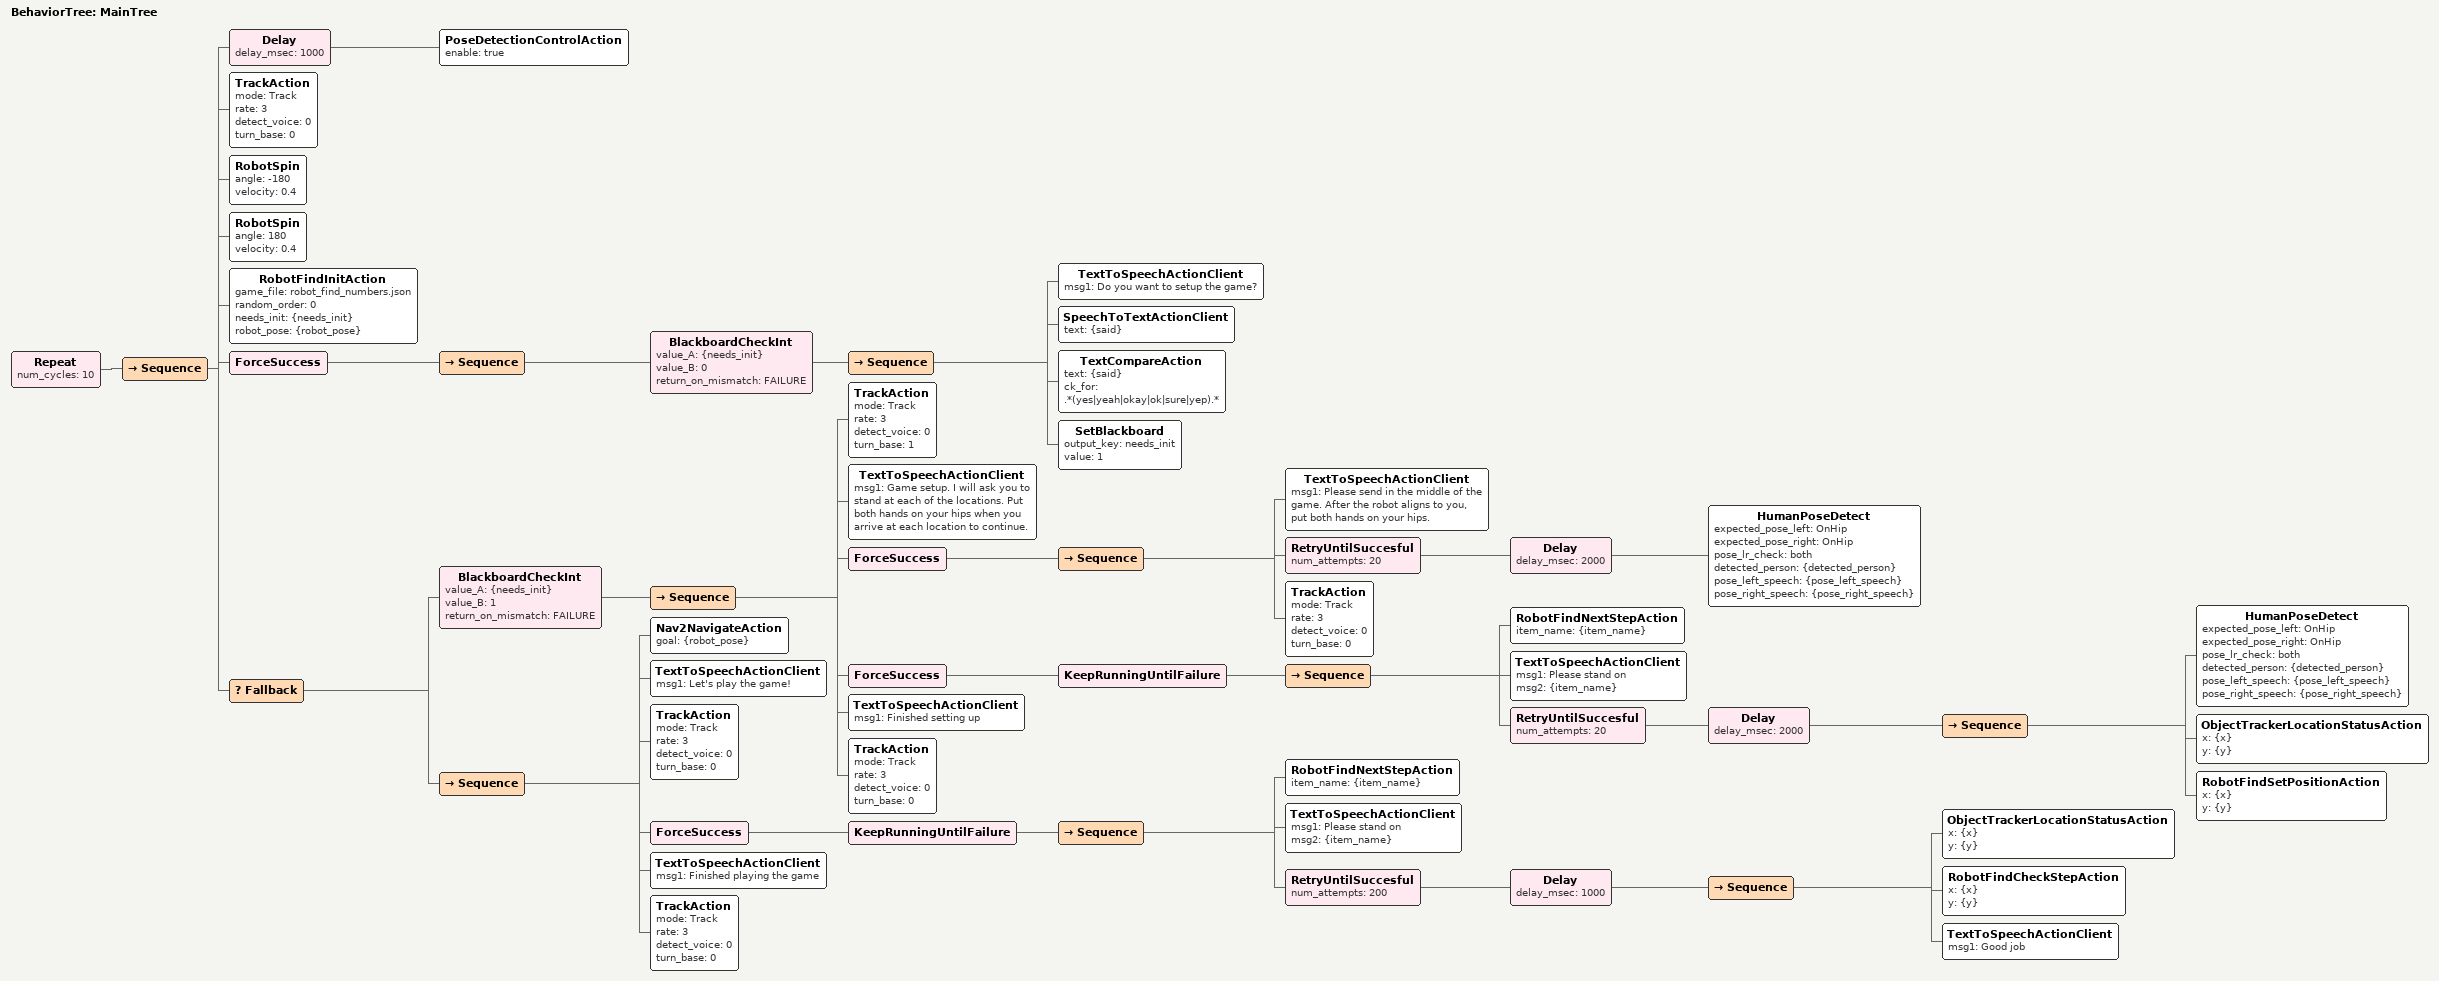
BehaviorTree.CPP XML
<root BTCPP_format="4" main_tree_to_execute="MainTree">
	<BehaviorTree ID="MainTree">
		<Repeat num_cycles="10">
			<Sequence>
				<Delay delay_msec="1000">
					<PoseDetectionControlAction enable="true" />
				</Delay>
				<TrackAction mode="Track" rate="3" detect_voice="0" turn_base="0" />

				<!-- Spin a bit to get localized in the case the initial pose was just set -->
				<RobotSpin angle="-180" velocity="0.4" />
				<RobotSpin angle="180" velocity="0.4" />

				<RobotFindInitAction game_file="robot_find_numbers.json" random_order="0" needs_init="{needs_init}" robot_pose="{robot_pose}" />

				<ForceSuccess>
					<Sequence>
						<!-- Prompt for game setup if already setup -->
						<BlackboardCheckInt value_A="{needs_init}" value_B="0" return_on_mismatch="FAILURE">
							<Sequence>
								<TextToSpeechActionClient msg1="Do you want to setup the game?" />
								<SpeechToTextActionClient text="{said}" />
								<TextCompareAction text="{said}" ck_for=".*(yes|yeah|okay|ok|sure|yep).*" />
								<SetBlackboard output_key="needs_init" value="1" />
							</Sequence>
						</BlackboardCheckInt>
					</Sequence>
				</ForceSuccess>

				<Fallback>
					<BlackboardCheckInt value_A="{needs_init}" value_B="1" return_on_mismatch="FAILURE">
						<Sequence>
							<TrackAction mode="Track" rate="3" detect_voice="0" turn_base="1" />
							<TextToSpeechActionClient msg1="Game setup. I will ask you to stand at each of the locations.  Put both hands on your hips when you arrive at each location to continue." />
							<ForceSuccess>
								<Sequence>
									<TextToSpeechActionClient msg1="Please send in the middle of the game. After the robot aligns to you, put both hands on your hips." />
									<RetryUntilSuccesful num_attempts="20">
										<Delay delay_msec="2000">
											<HumanPoseDetect expected_pose_left="OnHip" expected_pose_right="OnHip" pose_lr_check="both" detected_person="{detected_person}" pose_left_speech="{pose_left_speech}" pose_right_speech="{pose_right_speech}" />
										</Delay>
									</RetryUntilSuccesful>
									<TrackAction mode="Track" rate="3" detect_voice="0" turn_base="0" />
								</Sequence>
							</ForceSuccess>

							<ForceSuccess>
								<KeepRunningUntilFailure>
									<Sequence>
										<RobotFindNextStepAction item_name="{item_name}" />
										<TextToSpeechActionClient msg1="Please stand on " msg2="{item_name}" />
										<RetryUntilSuccesful num_attempts="20">
											<Delay delay_msec="2000">
												<Sequence>
													<HumanPoseDetect expected_pose_left="OnHip" expected_pose_right="OnHip" pose_lr_check="both" detected_person="{detected_person}" pose_left_speech="{pose_left_speech}" pose_right_speech="{pose_right_speech}" />
													<ObjectTrackerLocationStatusAction x="{x}" y="{y}" />
													<RobotFindSetPositionAction x="{x}" y="{y}" />
												</Sequence>
											</Delay>
										</RetryUntilSuccesful>
									</Sequence>
								</KeepRunningUntilFailure>
							</ForceSuccess>
							<TextToSpeechActionClient msg1="Finished setting up" />
							<TrackAction mode="Track" rate="3" detect_voice="0" turn_base="0" />
						</Sequence>
					</BlackboardCheckInt>

					<Sequence>
						<Nav2NavigateAction goal="{robot_pose}" />
						<TextToSpeechActionClient msg1="Let's play the game!" />

						<TrackAction mode="Track" rate="3" detect_voice="0" turn_base="0" />
						<ForceSuccess>
							<KeepRunningUntilFailure>
								<Sequence>
									<RobotFindNextStepAction item_name="{item_name}" />
									<TextToSpeechActionClient msg1="Please stand on " msg2="{item_name}" />
									<RetryUntilSuccesful num_attempts="200">
										<Delay delay_msec="1000">
											<Sequence>
												<ObjectTrackerLocationStatusAction x="{x}" y="{y}" />
												<RobotFindCheckStepAction x="{x}" y="{y}" />
												<TextToSpeechActionClient msg1="Good job" />
											</Sequence>
										</Delay>
									</RetryUntilSuccesful>
								</Sequence>
							</KeepRunningUntilFailure>
						</ForceSuccess>
						<TextToSpeechActionClient msg1="Finished playing the game" />
						<TrackAction mode="Track" rate="3" detect_voice="0" turn_base="0" />
					</Sequence>
				</Fallback>
			</Sequence>
		</Repeat>
	</BehaviorTree>
</root>
